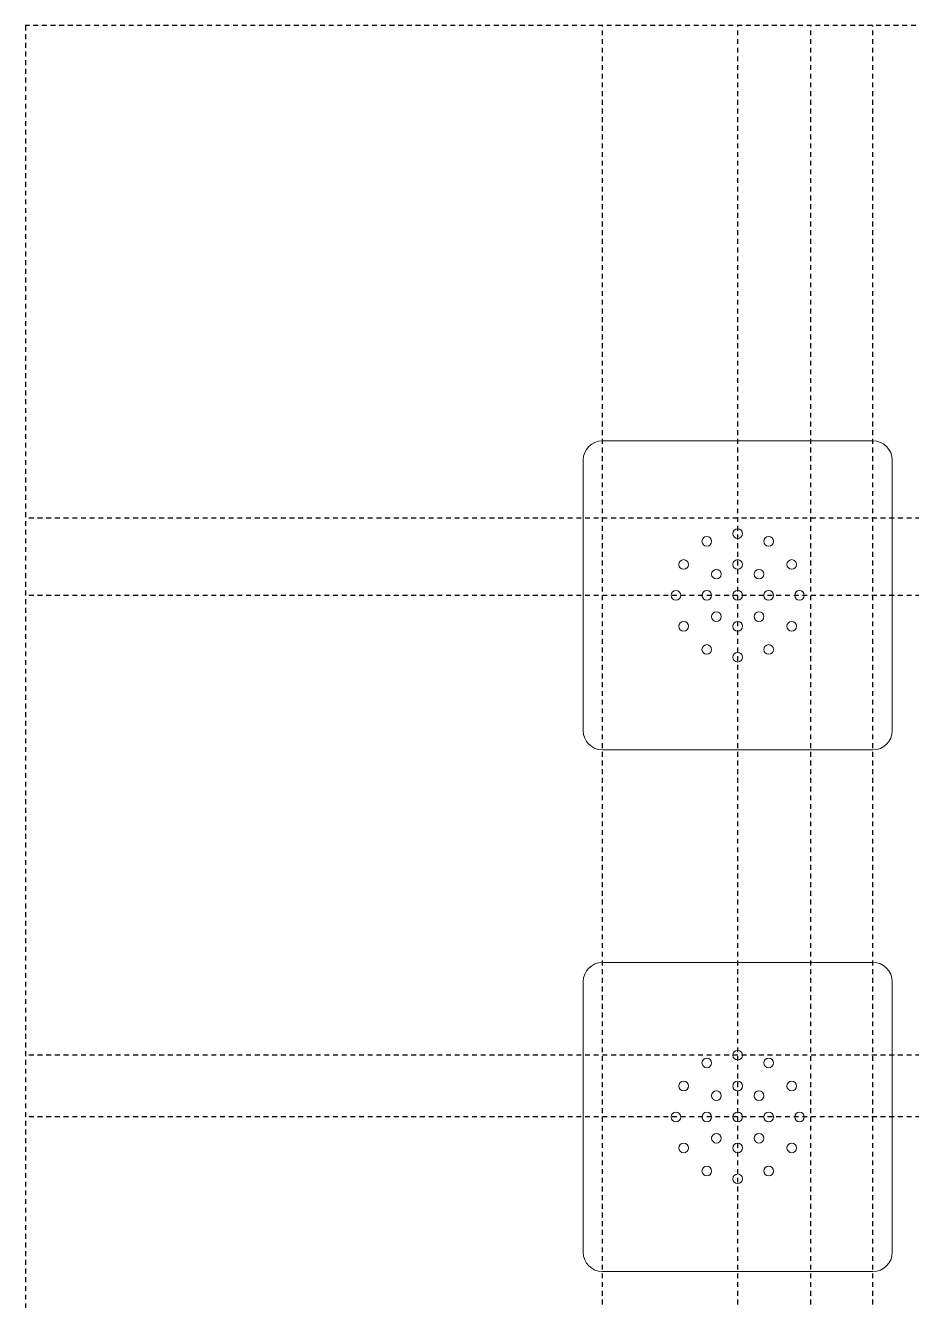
# Model space of a CAD drawing. Header units: inches. Extents: x 300 to 400, y -177 to 73.
# Drawn here: x 300.24 to 323.18, y 40.23 to 73.23 of the extents above; entities that cross this region are included whole.
import ezdxf

# ---------------------------------------------------------------- set-up
doc = ezdxf.new("R2010")
doc.units = ezdxf.units.IN
doc.header["$MEASUREMENT"] = 0
doc.linetypes.add('HIDDEN2', pattern=[0.1875, 0.125, -0.0625])
doc.layers.add('ScoreBone', color=5, linetype='Continuous')

msp = doc.modelspace()

# ---------------------------------------------------------------- linework, layer by layer
at = {"layer": 'ScoreBone', "color": 1, "linetype": 'HIDDEN2'}
for p, q in [((315.182, -98.018), (315.182, 73.232)), ((318.682, -57.518), (318.682, 73.232)), ((320.572, -71.018), (320.572, 73.232)), ((322.182, -84.518), (322.182, 73.232)), ((354.682, 60.478), (300.244, 60.478)), ((363.682, 58.482), (300.244, 58.482)), ((354.682, 46.579), (300.244, 46.579)), ((363.682, 44.982), (300.244, 44.982))]:
    msp.add_line(p, q, dxfattribs=at)
at = {"layer": 'ScoreBone', "color": 0, "linetype": 'HIDDEN2'}
msp.add_lwpolyline([(400.244, 73.232), (300.244, 73.232), (300.244, -176.768), (400.244, -176.768)], close=True, dxfattribs=at)
at = {"layer": 'ScoreBone', "lineweight": 5}
for points in [[(314.682, 61.982), (314.682, 62.258), (314.905, 62.482), (315.182, 62.482)], [(315.182, 62.482), (315.182, 62.482), (322.182, 62.482), (322.182, 62.482)], [(322.182, 62.482), (322.458, 62.482), (322.682, 62.258), (322.682, 61.982)], [(314.682, 54.982), (314.682, 54.982), (314.682, 61.982), (314.682, 61.982)], [(322.682, 61.982), (322.682, 61.982), (322.682, 54.982), (322.682, 54.982)], [(315.182, 54.482), (314.905, 54.482), (314.682, 54.705), (314.682, 54.982)], [(322.682, 54.982), (322.682, 54.705), (322.458, 54.482), (322.182, 54.482)], [(322.182, 54.482), (322.182, 54.482), (315.182, 54.482), (315.182, 54.482)], [(314.682, 48.482), (314.682, 48.758), (314.905, 48.982), (315.182, 48.982)], [(315.182, 48.982), (315.182, 48.982), (322.182, 48.982), (322.182, 48.982)], [(322.182, 48.982), (322.458, 48.982), (322.682, 48.758), (322.682, 48.482)], [(314.682, 41.482), (314.682, 41.482), (314.682, 48.482), (314.682, 48.482)], [(322.682, 48.482), (322.682, 48.482), (322.682, 41.482), (322.682, 41.482)], [(315.182, 40.982), (314.905, 40.982), (314.682, 41.205), (314.682, 41.482)], [(322.682, 41.482), (322.682, 41.205), (322.458, 40.982), (322.182, 40.982)], [(322.182, 40.982), (322.182, 40.982), (315.182, 40.982), (315.182, 40.982)]]:
    msp.add_open_spline(points, degree=3, dxfattribs=at)
for points in [[(318.807, 60.082), (318.807, 60.013), (318.751, 59.957), (318.682, 59.957), (318.612, 59.957), (318.557, 60.013), (318.557, 60.082), (318.557, 60.151), (318.612, 60.207), (318.682, 60.207), (318.751, 60.207), (318.807, 60.151), (318.807, 60.082)], [(318.007, 59.882), (318.007, 59.813), (317.951, 59.757), (317.882, 59.757), (317.813, 59.757), (317.757, 59.813), (317.757, 59.882), (317.757, 59.951), (317.813, 60.007), (317.882, 60.007), (317.951, 60.007), (318.007, 59.951), (318.007, 59.882)], [(319.607, 59.882), (319.607, 59.813), (319.551, 59.757), (319.482, 59.757), (319.413, 59.757), (319.357, 59.813), (319.357, 59.882), (319.357, 59.951), (319.413, 60.007), (319.482, 60.007), (319.551, 60.007), (319.607, 59.951), (319.607, 59.882)], [(317.407, 59.282), (317.407, 59.213), (317.351, 59.157), (317.282, 59.157), (317.213, 59.157), (317.157, 59.213), (317.157, 59.282), (317.157, 59.351), (317.213, 59.407), (317.282, 59.407), (317.351, 59.407), (317.407, 59.351), (317.407, 59.282)], [(318.807, 59.282), (318.807, 59.213), (318.751, 59.157), (318.682, 59.157), (318.612, 59.157), (318.557, 59.213), (318.557, 59.282), (318.557, 59.351), (318.612, 59.407), (318.682, 59.407), (318.751, 59.407), (318.807, 59.351), (318.807, 59.282)], [(320.207, 59.282), (320.207, 59.213), (320.151, 59.157), (320.082, 59.157), (320.013, 59.157), (319.957, 59.213), (319.957, 59.282), (319.957, 59.351), (320.013, 59.407), (320.082, 59.407), (320.151, 59.407), (320.207, 59.351), (320.207, 59.282)], [(318.257, 59.032), (318.257, 58.963), (318.201, 58.907), (318.132, 58.907), (318.063, 58.907), (318.007, 58.963), (318.007, 59.032), (318.007, 59.101), (318.063, 59.157), (318.132, 59.157), (318.201, 59.157), (318.257, 59.101), (318.257, 59.032)], [(319.357, 59.032), (319.357, 58.963), (319.301, 58.907), (319.232, 58.907), (319.163, 58.907), (319.107, 58.963), (319.107, 59.032), (319.107, 59.101), (319.163, 59.157), (319.232, 59.157), (319.301, 59.157), (319.357, 59.101), (319.357, 59.032)], [(317.207, 58.482), (317.207, 58.412), (317.151, 58.357), (317.082, 58.357), (317.013, 58.357), (316.957, 58.412), (316.957, 58.482), (316.957, 58.551), (317.013, 58.607), (317.082, 58.607), (317.151, 58.607), (317.207, 58.551), (317.207, 58.482)], [(318.007, 58.482), (318.007, 58.412), (317.951, 58.357), (317.882, 58.357), (317.813, 58.357), (317.757, 58.412), (317.757, 58.482), (317.757, 58.551), (317.813, 58.607), (317.882, 58.607), (317.951, 58.607), (318.007, 58.551), (318.007, 58.482)], [(318.807, 58.482), (318.807, 58.412), (318.751, 58.357), (318.682, 58.357), (318.612, 58.357), (318.557, 58.412), (318.557, 58.482), (318.557, 58.551), (318.612, 58.607), (318.682, 58.607), (318.751, 58.607), (318.807, 58.551), (318.807, 58.482)], [(319.607, 58.482), (319.607, 58.412), (319.551, 58.357), (319.482, 58.357), (319.413, 58.357), (319.357, 58.412), (319.357, 58.482), (319.357, 58.551), (319.413, 58.607), (319.482, 58.607), (319.551, 58.607), (319.607, 58.551), (319.607, 58.482)], [(320.407, 58.482), (320.407, 58.412), (320.351, 58.357), (320.282, 58.357), (320.213, 58.357), (320.157, 58.412), (320.157, 58.482), (320.157, 58.551), (320.213, 58.607), (320.282, 58.607), (320.351, 58.607), (320.407, 58.551), (320.407, 58.482)], [(317.407, 57.682), (317.407, 57.613), (317.351, 57.557), (317.282, 57.557), (317.213, 57.557), (317.157, 57.613), (317.157, 57.682), (317.157, 57.751), (317.213, 57.807), (317.282, 57.807), (317.351, 57.807), (317.407, 57.751), (317.407, 57.682)], [(318.257, 57.932), (318.257, 57.863), (318.201, 57.807), (318.132, 57.807), (318.063, 57.807), (318.007, 57.863), (318.007, 57.932), (318.007, 58.001), (318.063, 58.057), (318.132, 58.057), (318.201, 58.057), (318.257, 58.001), (318.257, 57.932)], [(318.807, 57.682), (318.807, 57.613), (318.751, 57.557), (318.682, 57.557), (318.612, 57.557), (318.557, 57.613), (318.557, 57.682), (318.557, 57.751), (318.612, 57.807), (318.682, 57.807), (318.751, 57.807), (318.807, 57.751), (318.807, 57.682)], [(319.357, 57.932), (319.357, 57.863), (319.301, 57.807), (319.232, 57.807), (319.163, 57.807), (319.107, 57.863), (319.107, 57.932), (319.107, 58.001), (319.163, 58.057), (319.232, 58.057), (319.301, 58.057), (319.357, 58.001), (319.357, 57.932)], [(320.207, 57.682), (320.207, 57.613), (320.151, 57.557), (320.082, 57.557), (320.013, 57.557), (319.957, 57.613), (319.957, 57.682), (319.957, 57.751), (320.013, 57.807), (320.082, 57.807), (320.151, 57.807), (320.207, 57.751), (320.207, 57.682)], [(318.007, 57.082), (318.007, 57.013), (317.951, 56.957), (317.882, 56.957), (317.813, 56.957), (317.757, 57.013), (317.757, 57.082), (317.757, 57.151), (317.813, 57.207), (317.882, 57.207), (317.951, 57.207), (318.007, 57.151), (318.007, 57.082)], [(319.607, 57.082), (319.607, 57.013), (319.551, 56.957), (319.482, 56.957), (319.413, 56.957), (319.357, 57.013), (319.357, 57.082), (319.357, 57.151), (319.413, 57.207), (319.482, 57.207), (319.551, 57.207), (319.607, 57.151), (319.607, 57.082)], [(318.807, 56.882), (318.807, 56.813), (318.751, 56.757), (318.682, 56.757), (318.612, 56.757), (318.557, 56.813), (318.557, 56.882), (318.557, 56.951), (318.612, 57.007), (318.682, 57.007), (318.751, 57.007), (318.807, 56.951), (318.807, 56.882)], [(318.807, 46.582), (318.807, 46.513), (318.751, 46.457), (318.682, 46.457), (318.612, 46.457), (318.557, 46.513), (318.557, 46.582), (318.557, 46.651), (318.612, 46.707), (318.682, 46.707), (318.751, 46.707), (318.807, 46.651), (318.807, 46.582)], [(318.007, 46.382), (318.007, 46.313), (317.951, 46.257), (317.882, 46.257), (317.813, 46.257), (317.757, 46.313), (317.757, 46.382), (317.757, 46.451), (317.813, 46.507), (317.882, 46.507), (317.951, 46.507), (318.007, 46.451), (318.007, 46.382)], [(319.607, 46.382), (319.607, 46.313), (319.551, 46.257), (319.482, 46.257), (319.413, 46.257), (319.357, 46.313), (319.357, 46.382), (319.357, 46.451), (319.413, 46.507), (319.482, 46.507), (319.551, 46.507), (319.607, 46.451), (319.607, 46.382)], [(317.407, 45.782), (317.407, 45.713), (317.351, 45.657), (317.282, 45.657), (317.213, 45.657), (317.157, 45.713), (317.157, 45.782), (317.157, 45.851), (317.213, 45.907), (317.282, 45.907), (317.351, 45.907), (317.407, 45.851), (317.407, 45.782)], [(318.807, 45.782), (318.807, 45.713), (318.751, 45.657), (318.682, 45.657), (318.612, 45.657), (318.557, 45.713), (318.557, 45.782), (318.557, 45.851), (318.612, 45.907), (318.682, 45.907), (318.751, 45.907), (318.807, 45.851), (318.807, 45.782)], [(320.207, 45.782), (320.207, 45.713), (320.151, 45.657), (320.082, 45.657), (320.013, 45.657), (319.957, 45.713), (319.957, 45.782), (319.957, 45.851), (320.013, 45.907), (320.082, 45.907), (320.151, 45.907), (320.207, 45.851), (320.207, 45.782)], [(318.257, 45.532), (318.257, 45.463), (318.201, 45.407), (318.132, 45.407), (318.063, 45.407), (318.007, 45.463), (318.007, 45.532), (318.007, 45.601), (318.063, 45.657), (318.132, 45.657), (318.201, 45.657), (318.257, 45.601), (318.257, 45.532)], [(319.357, 45.532), (319.357, 45.463), (319.301, 45.407), (319.232, 45.407), (319.163, 45.407), (319.107, 45.463), (319.107, 45.532), (319.107, 45.601), (319.163, 45.657), (319.232, 45.657), (319.301, 45.657), (319.357, 45.601), (319.357, 45.532)], [(317.207, 44.982), (317.207, 44.912), (317.151, 44.857), (317.082, 44.857), (317.013, 44.857), (316.957, 44.912), (316.957, 44.982), (316.957, 45.051), (317.013, 45.107), (317.082, 45.107), (317.151, 45.107), (317.207, 45.051), (317.207, 44.982)], [(318.007, 44.982), (318.007, 44.912), (317.951, 44.857), (317.882, 44.857), (317.813, 44.857), (317.757, 44.912), (317.757, 44.982), (317.757, 45.051), (317.813, 45.107), (317.882, 45.107), (317.951, 45.107), (318.007, 45.051), (318.007, 44.982)], [(318.807, 44.982), (318.807, 44.912), (318.751, 44.857), (318.682, 44.857), (318.612, 44.857), (318.557, 44.912), (318.557, 44.982), (318.557, 45.051), (318.612, 45.107), (318.682, 45.107), (318.751, 45.107), (318.807, 45.051), (318.807, 44.982)], [(319.607, 44.982), (319.607, 44.912), (319.551, 44.857), (319.482, 44.857), (319.413, 44.857), (319.357, 44.912), (319.357, 44.982), (319.357, 45.051), (319.413, 45.107), (319.482, 45.107), (319.551, 45.107), (319.607, 45.051), (319.607, 44.982)], [(320.407, 44.982), (320.407, 44.912), (320.351, 44.857), (320.282, 44.857), (320.213, 44.857), (320.157, 44.912), (320.157, 44.982), (320.157, 45.051), (320.213, 45.107), (320.282, 45.107), (320.351, 45.107), (320.407, 45.051), (320.407, 44.982)], [(318.257, 44.432), (318.257, 44.363), (318.201, 44.307), (318.132, 44.307), (318.063, 44.307), (318.007, 44.363), (318.007, 44.432), (318.007, 44.501), (318.063, 44.557), (318.132, 44.557), (318.201, 44.557), (318.257, 44.501), (318.257, 44.432)], [(319.357, 44.432), (319.357, 44.363), (319.301, 44.307), (319.232, 44.307), (319.163, 44.307), (319.107, 44.363), (319.107, 44.432), (319.107, 44.501), (319.163, 44.557), (319.232, 44.557), (319.301, 44.557), (319.357, 44.501), (319.357, 44.432)], [(317.407, 44.182), (317.407, 44.113), (317.351, 44.057), (317.282, 44.057), (317.213, 44.057), (317.157, 44.113), (317.157, 44.182), (317.157, 44.251), (317.213, 44.307), (317.282, 44.307), (317.351, 44.307), (317.407, 44.251), (317.407, 44.182)], [(318.807, 44.182), (318.807, 44.113), (318.751, 44.057), (318.682, 44.057), (318.612, 44.057), (318.557, 44.113), (318.557, 44.182), (318.557, 44.251), (318.612, 44.307), (318.682, 44.307), (318.751, 44.307), (318.807, 44.251), (318.807, 44.182)], [(320.207, 44.182), (320.207, 44.113), (320.151, 44.057), (320.082, 44.057), (320.013, 44.057), (319.957, 44.113), (319.957, 44.182), (319.957, 44.251), (320.013, 44.307), (320.082, 44.307), (320.151, 44.307), (320.207, 44.251), (320.207, 44.182)], [(318.007, 43.582), (318.007, 43.513), (317.951, 43.457), (317.882, 43.457), (317.813, 43.457), (317.757, 43.513), (317.757, 43.582), (317.757, 43.651), (317.813, 43.707), (317.882, 43.707), (317.951, 43.707), (318.007, 43.651), (318.007, 43.582)], [(319.607, 43.582), (319.607, 43.513), (319.551, 43.457), (319.482, 43.457), (319.413, 43.457), (319.357, 43.513), (319.357, 43.582), (319.357, 43.651), (319.413, 43.707), (319.482, 43.707), (319.551, 43.707), (319.607, 43.651), (319.607, 43.582)], [(318.807, 43.382), (318.807, 43.313), (318.751, 43.257), (318.682, 43.257), (318.612, 43.257), (318.557, 43.313), (318.557, 43.382), (318.557, 43.451), (318.612, 43.507), (318.682, 43.507), (318.751, 43.507), (318.807, 43.451), (318.807, 43.382)]]:
    msp.add_open_spline(points, degree=3, knots=[0, 0, 0, 0, 1, 1, 1, 2, 2, 2, 3, 3, 3, 4, 4, 4, 4], dxfattribs=at)

doc.saveas('drawing.dxf')
